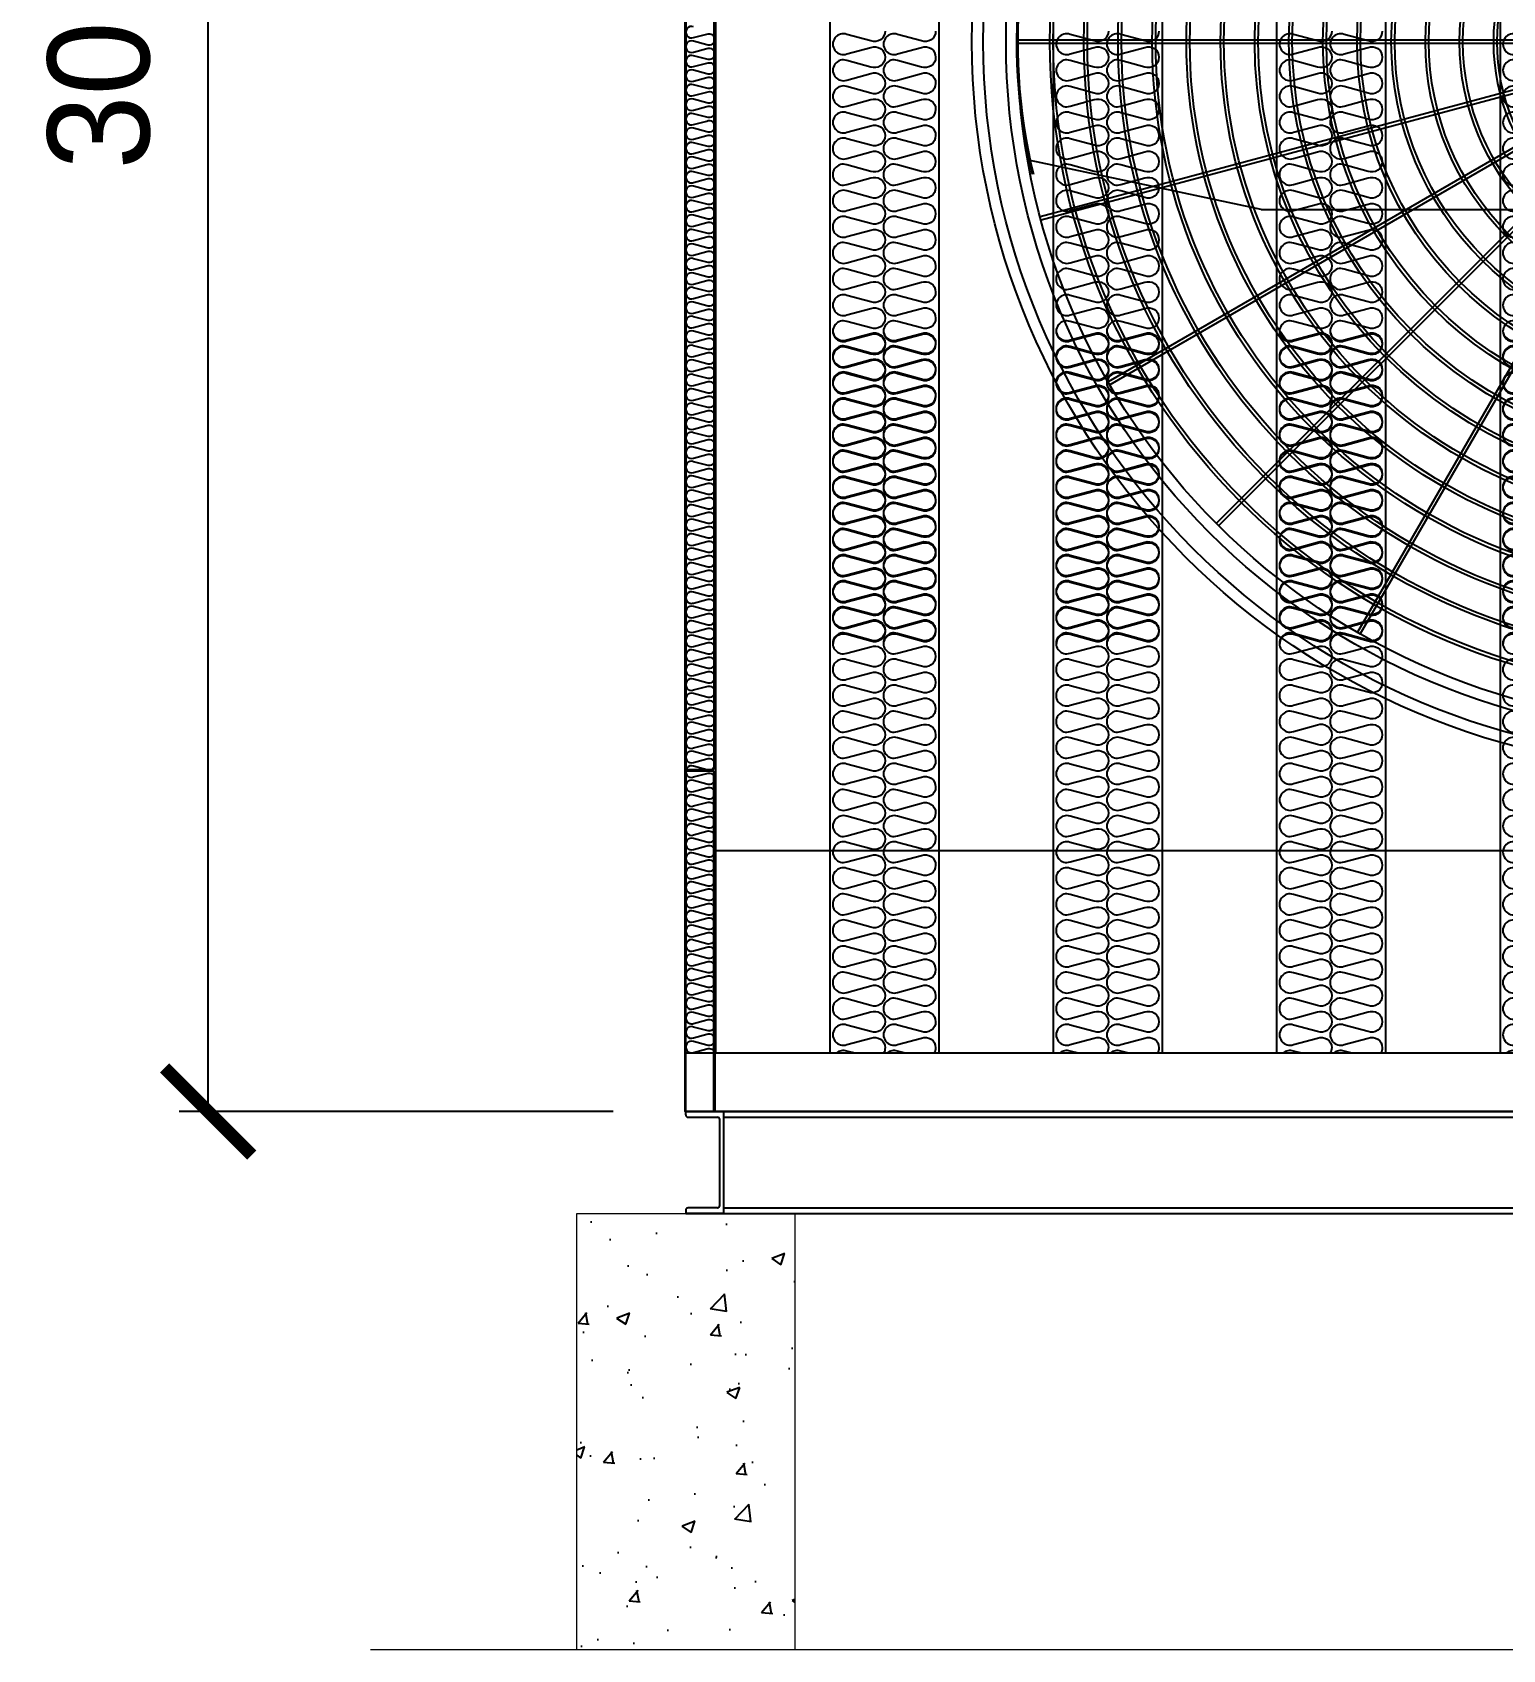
# Model space of a CAD drawing. Header units: millimetres. Extents: x 2193 to 31600, y 1908 to 22703.
# Drawn here: x 5239 to 7262, y 7361 to 9586 of the extents above; entities that cross this region are included whole.
import ezdxf

# ---------------------------------------------------------------- set-up
doc = ezdxf.new("R2010")
doc.units = ezdxf.units.MM
doc.linetypes.add('HIDDEN', pattern=[0.375, 0.25, -0.125])
for name, color, linetype in [('LINE', 7, 'Continuous'), ('SMS', 220, 'Continuous'), ('냉각탑', 4, 'Continuous'), ('냉각탑_dim', 1, 'Continuous'), ('냉각탑_찬넬방진', 1, 'Continuous')]:
    doc.layers.add(name, color=color, linetype=linetype)
doc.styles.add('HY울릉도L', font='')
doc.styles.get('HY울릉도L').set_extended_font_data('HY울릉도L')
doc.dimstyles.new('성지DIM', dxfattribs={"dimtxt": 3.5, "dimasz": 3, "dimexe": 1, "dimexo": 2.5, "dimgap": 2, "dimtad": 1, "dimdec": 0, "dimzin": 3, "dimdsep": 46, "dimtxsty": 'HY울릉도L', "dimblk": 'ARCHTICK', "dimcen": -2, "dimclrd": 256, "dimclre": 256, "dimclrt": 7, "dimadec": 0, "dimazin": 0, "dimtfac": 1, "dimtdec": 0, "dimtofl": 0, "dimtmove": 0, "dimatfit": 3, "dimfxl": 1, "dimtolj": 1, "dimtzin": 0, "dimlwe": -1, "dimarcsym": 0})

# ---------------------------------------------------------------- blocks, each defined once
blk = doc.blocks.new('_ArchTick')
at = {"color": 0, "linetype": 'ByBlock', "const_width": 0.15}
blk.add_lwpolyline([(-0.5, -0.5), (0.5, 0.5)], dxfattribs=at)
blk = doc.blocks.new('*D610')
at = {"layer": 'Defpoints', "color": 0, "transparency": 16777216}
for p in [(5481, 11101.3), (6138.1, 11101.3), (6138.1, 8101.3)]:
    blk.add_point(p, dxfattribs=at)
at = {"layer": '냉각탑_dim', "transparency": 16777216}
for p, q in [((6038.1, 11101.3), (5441, 11101.3)), ((6038.1, 8101.3), (5441, 8101.3))]:
    blk.add_line(p, q, dxfattribs=at)
at = {"layer": '냉각탑_dim', "lineweight": -2, "transparency": 16777216}
blk.add_line((5481, 8101.3), (5481, 11101.3), dxfattribs=at)
at = {"layer": '냉각탑_dim', "lineweight": -2, "transparency": 16777216, "xscale": 120, "yscale": 120, "zscale": 120}
for p, rotation in [((5481, 11101.3), 90), ((5481, 8101.3), 270)]:
    blk.add_blockref('_ArchTick', p, dxfattribs=dict(at, rotation=rotation))
at = {"layer": '냉각탑_dim', "color": 7, "transparency": 16777216, "insert": (5331, 9601.3), "char_height": 140, "attachment_point": 5, "rotation": 90, "style": 'HY울릉도L'}
blk.add_mtext('\\A1;3000', dxfattribs=at)
blk = doc.blocks.new('A$C1FB73ED1')
for p, q in [((1277, 1342.9), (1277, 2480)), ((1283, 1342.9), (1283, 2480)), ((1260.8, 1340), (966.5, 2438.3)), ((1266.6, 1341.6), (972.3, 2439.9)), ((1293.4, 1341.6), (1587.7, 2439.9)), ((1299.2, 1340), (1593.5, 2438.3)), ((1245.9, 1333), (677.4, 2317.7)), ((1251.1, 1336), (682.6, 2320.7)), ((1308.9, 1336), (1877.4, 2320.7)), ((1314.1, 1333), (1882.6, 2317.7)), ((1233.4, 1322.4), (429.4, 2126.4)), ((1237.6, 1326.6), (433.6, 2130.6)), ((1322.4, 1326.6), (2126.4, 2130.6)), ((1326.6, 1322.4), (2130.6, 2126.4)), ((1224, 1308.9), (239.3, 1877.4)), ((1227, 1314.1), (242.3, 1882.6)), ((1333, 1314.1), (2317.7, 1882.6)), ((1336, 1308.9), (2320.7, 1877.4)), ((1220, 1299.2), (121.7, 1593.5)), ((1340, 1299.2), (2438.3, 1593.5)), ((1218.4, 1293.4), (120.1, 1587.7)), ((1341.6, 1293.4), (2439.9, 1587.7)), ((1217.1, 1283), (80, 1283)), ((1342.9, 1283), (2480, 1283)), ((1217.1, 1277), (80, 1277)), ((1218.4, 1266.6), (120.1, 972.3)), ((1220, 1260.8), (121.7, 966.5)), ((1224, 1251.1), (239.3, 682.6)), ((1336, 1251.1), (2320.7, 682.6)), ((1340, 1260.8), (2438.3, 966.5)), ((1341.6, 1266.6), (2439.9, 972.3)), ((1342.9, 1277), (2480, 1277)), ((1227, 1245.9), (242.3, 677.4)), ((1233.4, 1237.6), (429.4, 433.6)), ((1237.6, 1233.4), (433.6, 429.4)), ((1245.9, 1227), (677.4, 242.3)), ((1251.1, 1224), (682.6, 239.3)), ((1308.9, 1224), (1877.4, 239.3)), ((1314.1, 1227), (1882.6, 242.3)), ((1322.4, 1233.4), (2126.4, 429.4)), ((1326.6, 1237.6), (2130.6, 433.6)), ((1333, 1245.9), (2317.7, 677.4)), ((1260.8, 1220), (966.5, 121.7)), ((1266.6, 1218.4), (972.3, 120.1)), ((1277, 1217.1), (1277, 80)), ((1283, 1217.1), (1283, 80)), ((1293.4, 1218.4), (1587.7, 120.1)), ((1299.2, 1220), (1593.5, 121.7))]:
    blk.add_line(p, q)
for radius in [1280, 1260, 1220, 1200]:
    blk.add_circle((1280, 1280), radius)
at = {"ltscale": 5}
for radius in [1143, 1137, 1083, 1077, 1023, 1017, 963, 957, 903, 897, 843, 837, 783, 777, 723, 717, 663, 657, 603, 597, 543, 537, 483, 477, 423, 417, 363, 357, 303, 297, 243, 237, 183, 177, 123, 117, 63, 57, 40, 21]:
    blk.add_circle((1280, 1280), radius, dxfattribs=at)
at = {"color": 7}
blk.add_circle((1280, 1280), 273.5, dxfattribs=at)
at = {"layer": 'LINE', "color": 7}
for p, q in [((1368.2, 2477.5), (1368.2, 1567)), ((985.2, 2053.4), (1071.5, 2459.4)), ((985.2, 2053.4), (985.2, 1550)), ((1130.8, 1567), (1369.4, 1567)), ((1130.8, 1567), (1369.4, 1567)), ((1130.8, 1567), (1130.8, 1549)), ((1130.8, 1567), (1130.8, 1549)), ((1369.4, 1567), (1369.4, 1549)), ((1369.4, 1567), (1369.4, 1549)), ((2111.5, 1574.8), (1550, 1574.8)), ((1550, 1429.2), (1550, 1574.8)), ((1550, 1429.2), (1550, 1574.8)), ((2111.5, 1574.8), (2457.5, 1488.5)), ((1130.8, 1550), (985.2, 1550)), ((1130.8, 1550), (985.2, 1550)), ((1130.8, 1549), (1230.5, 1549)), ((1130.8, 1549), (1230.5, 1549)), ((1329.5, 1549), (1369.4, 1549)), ((1329.5, 1549), (1369.4, 1549)), ((1549, 1429.2), (1549, 1329.5)), ((1549, 1429.2), (1549, 1329.5)), ((1567, 1429.2), (1549, 1429.2)), ((1567, 1429.2), (1549, 1429.2)), ((1567, 1429.2), (1567, 1190.6)), ((1567, 1429.2), (1567, 1190.6)), ((84.4, 1368.2), (993, 1368.2)), ((84.4, 1368.2), (993, 1368.2)), ((993, 1130.8), (993, 1369.4)), ((993, 1130.8), (993, 1369.4)), ((993, 1369.4), (1011, 1369.4)), ((993, 1369.4), (1011, 1369.4)), ((993, 1130.8), (993, 1369.4)), ((993, 1130.8), (993, 1369.4)), ((993, 1369.4), (1011, 1369.4)), ((993, 1369.4), (1011, 1369.4)), ((1011, 1329.5), (1011, 1369.4)), ((1011, 1329.5), (1011, 1369.4)), ((1011, 1329.5), (1011, 1369.4)), ((1011, 1329.5), (1011, 1369.4)), ((1011, 1130.8), (1011, 1230.5)), ((1011, 1130.8), (1011, 1230.5)), ((1011, 1130.8), (1011, 1230.5)), ((1011, 1130.8), (1011, 1230.5)), ((1549, 1230.5), (1549, 1190.6)), ((1549, 1230.5), (1549, 1190.6)), ((1567, 1190.6), (1549, 1190.6)), ((1567, 1190.6), (1549, 1190.6)), ((2475.6, 1191.8), (1567, 1191.8)), ((993, 1130.8), (1011, 1130.8)), ((993, 1130.8), (1011, 1130.8)), ((993, 1130.8), (1011, 1130.8)), ((993, 1130.8), (1011, 1130.8)), ((1010, 1130.8), (1010, 985.2)), ((1010, 1130.8), (1010, 985.2)), ((1010, 1130.8), (1010, 985.2)), ((1010, 1130.8), (1010, 985.2)), ((508.5, 985.2), (102.5, 1071.5)), ((1230.5, 1011), (1190.6, 1011)), ((1190.6, 993), (1190.6, 1011)), ((1230.5, 1011), (1190.6, 1011)), ((1190.6, 993), (1190.6, 1011)), ((1429.2, 1011), (1329.5, 1011)), ((1429.2, 1011), (1329.5, 1011)), ((1429.2, 993), (1429.2, 1011)), ((1429.2, 993), (1429.2, 1011)), ((1429.2, 1010), (1574.8, 1010)), ((1429.2, 1010), (1574.8, 1010)), ((1574.8, 506.6), (1574.8, 1010)), ((508.5, 985.2), (1010, 985.2)), ((508.5, 985.2), (1010, 985.2)), ((1429.2, 993), (1190.6, 993)), ((1429.2, 993), (1190.6, 993)), ((1191.8, 82.5), (1191.8, 993)), ((1574.8, 506.6), (1488.5, 100.6)), ((1512.8, 104.1), (1512.8, 106.1)), ((1166.8, 83), (1166.8, 85)), ((1393.2, 83), (1393.2, 85))]:
    blk.add_line(p, q, dxfattribs=at)
for points in [[(1272.3, 1594.4), (1268.5, 1587.9), (1272.3, 1581.4), (1279.8, 1581.4), (1283.5, 1587.9), (1279.8, 1594.4)], [(1272.3, 1594.4), (1268.5, 1587.9), (1272.3, 1581.4), (1279.8, 1581.4), (1283.5, 1587.9), (1279.8, 1594.4)], [(965.6, 1272.3), (972.1, 1268.5), (978.6, 1272.3), (978.6, 1279.8), (972.1, 1283.5), (965.6, 1279.8)], [(965.6, 1272.3), (972.1, 1268.5), (978.6, 1272.3), (978.6, 1279.8), (972.1, 1283.5), (965.6, 1279.8)], [(965.6, 1272.3), (972.1, 1268.5), (978.6, 1272.3), (978.6, 1279.8), (972.1, 1283.5), (965.6, 1279.8)], [(965.6, 1272.3), (972.1, 1268.5), (978.6, 1272.3), (978.6, 1279.8), (972.1, 1283.5), (965.6, 1279.8)], [(1594.4, 1287.7), (1587.9, 1291.5), (1581.4, 1287.7), (1581.4, 1280.2), (1587.9, 1276.5), (1594.4, 1280.2)], [(1594.4, 1287.7), (1587.9, 1291.5), (1581.4, 1287.7), (1581.4, 1280.2), (1587.9, 1276.5), (1594.4, 1280.2)], [(1287.7, 965.6), (1291.5, 972.1), (1287.7, 978.6), (1280.2, 978.6), (1276.5, 972.1), (1280.2, 965.6)], [(1287.7, 965.6), (1291.5, 972.1), (1287.7, 978.6), (1280.2, 978.6), (1276.5, 972.1), (1280.2, 965.6)]]:
    blk.add_lwpolyline(points, close=True, dxfattribs=at)
for centre, radius in [((1276, 1587.9), 8.5), ((1276, 1587.9), 8.5), ((1190.6, 1559), 2), ((1190.6, 1559), 2), ((1230.6, 1559), 2), ((1230.6, 1559), 2), ((1349.6, 1559), 2), ((1349.6, 1559), 2), ((1559, 1369.4), 2), ((1559, 1369.4), 2), ((1001, 1349.6), 2), ((1001, 1349.6), 2), ((1001, 1349.6), 2), ((1001, 1349.6), 2), ((1559, 1329.4), 2), ((1559, 1329.4), 2), ((972.1, 1276), 8.5), ((972.1, 1276), 8.5), ((972.1, 1276), 8.5), ((972.1, 1276), 8.5), ((1587.9, 1284), 8.5), ((1587.9, 1284), 8.5), ((1001, 1230.6), 2), ((1001, 1230.6), 2), ((1001, 1230.6), 2), ((1001, 1230.6), 2), ((1559, 1210.4), 2), ((1559, 1210.4), 2), ((1001, 1190.6), 2), ((1001, 1190.6), 2), ((1001, 1190.6), 2), ((1001, 1190.6), 2), ((1210.4, 1001), 2), ((1210.4, 1001), 2), ((1329.4, 1001), 2), ((1329.4, 1001), 2), ((1369.4, 1001), 2), ((1369.4, 1001), 2), ((1284, 972.1), 8.5), ((1284, 972.1), 8.5)]:
    blk.add_circle(centre, radius, dxfattribs=at)
for centre, radius, start, end in [((1280, 1483.4), 1000, 83.5007, 103.4595), ((1280, 1483.4), 998, 83.4876, 103.487), ((1481.5, 1280), 998, 353.4876, 13.487), ((1481.5, 1280), 1000, 353.5007, 13.4595), ((1078.5, 1280), 1000, 173.5007, 193.4595), ((1078.5, 1280), 998, 173.4876, 193.487), ((1280, 1076.6), 998, 263.4876, 283.487), ((1280, 1076.6), 1000, 263.5007, 283.4595)]:
    blk.add_arc(centre, radius, start, end, dxfattribs=at)
blk = doc.blocks.new('SP 200RT')
at = {"color": 7}
for p, q in [((-109298.6, -79919.9), (-109298.6, -82797.9)), ((-109148.6, -79919.9), (-109148.6, -82797.9))]:
    blk.add_line(p, q, dxfattribs=at)
blk.add_line((-109148.6, -82797.9), (-109298.6, -82797.9))
at = {"layer": 'SMS', "color": 5}
for points in [[(-109222.8, -81391.2, -0.524856), (-109242.3, -81404.7), (-109275.2, -81395.8, 1.449198), (-109275.2, -81422.6), (-109242.3, -81413.7, -0.524856), (-109222.8, -81427.1, -0.524856), (-109242.3, -81440.6), (-109275.2, -81431.7, 1.449198), (-109275.2, -81458.5), (-109242.3, -81449.6, -0.524856), (-109222.8, -81463.1, -0.524856), (-109242.3, -81476.5), (-109275.2, -81467.6, 1.449198), (-109275.2, -81494.4), (-109242.3, -81485.5, -0.524856), (-109222.8, -81499, -0.524856), (-109242.3, -81512.4), (-109275.2, -81503.5, 1.449198), (-109275.2, -81530.3), (-109242.3, -81521.4, -0.524856), (-109222.8, -81534.9, -0.524856), (-109242.3, -81548.3), (-109275.2, -81539.4, 1.449198), (-109275.2, -81566.3), (-109242.3, -81557.4, -0.524856), (-109222.8, -81570.8, -0.524856), (-109242.3, -81584.2), (-109275.2, -81575.3, 1.449198), (-109275.2, -81602.2), (-109242.3, -81593.3, -0.524856), (-109222.8, -81606.7, -0.524856), (-109242.3, -81620.1), (-109275.2, -81611.2, 1.449198), (-109275.2, -81638.1), (-109242.3, -81629.2, -0.524856), (-109222.8, -81642.6, -0.524856), (-109242.3, -81656), (-109275.2, -81647.1, 1.449198), (-109275.2, -81674), (-109242.3, -81665.1, -0.524856), (-109222.8, -81678.5, -0.524856), (-109242.3, -81691.9), (-109275.2, -81683, 1.449198), (-109275.2, -81709.9), (-109242.3, -81701, -0.524856), (-109222.8, -81714.4, -0.524856), (-109242.3, -81727.9), (-109275.2, -81718.9, 1.449198), (-109275.2, -81745.8), (-109242.3, -81736.9, -0.524856), (-109222.8, -81750.3, -0.524856), (-109242.3, -81763.8), (-109275.2, -81754.9, 1.449198), (-109275.2, -81781.7), (-109242.3, -81772.8, -0.524856), (-109222.8, -81786.2, -0.524856), (-109242.3, -81799.7), (-109275.2, -81790.8, 1.449198), (-109275.2, -81817.6), (-109242.3, -81808.7, -0.524856), (-109222.8, -81822.2, -0.524856), (-109242.3, -81835.6), (-109275.2, -81826.7, 1.449198), (-109275.2, -81853.5), (-109242.3, -81844.6, -0.524856), (-109222.8, -81858.1, -0.524856), (-109242.3, -81871.5), (-109275.2, -81862.6, 1.449198), (-109275.2, -81889.4), (-109242.3, -81880.5, -0.524856), (-109222.8, -81894, -0.524856), (-109242.3, -81907.4), (-109275.2, -81898.5, 1.449198), (-109275.2, -81925.4), (-109242.3, -81916.5, -0.524856), (-109222.8, -81929.9, -0.524856), (-109242.3, -81943.3), (-109275.2, -81934.4, 1.449198), (-109275.2, -81961.3), (-109242.3, -81952.4, -0.524856), (-109222.8, -81965.8, -0.524856), (-109242.3, -81979.2), (-109275.2, -81970.3, 1.449198), (-109275.2, -81997.2), (-109242.3, -81988.3, -0.524856), (-109222.8, -82001.7, -0.524856), (-109242.3, -82015.1), (-109275.2, -82006.2, 1.449198), (-109275.2, -82033.1), (-109242.3, -82024.2, -0.524856), (-109222.8, -82037.6, -0.524856), (-109242.3, -82051), (-109275.2, -82042.1, 1.449198), (-109275.2, -82069), (-109242.3, -82060.1, -0.524856), (-109222.8, -82073.5, -0.524856), (-109242.3, -82087), (-109275.2, -82078, 1.449198), (-109275.2, -82104.9), (-109242.3, -82096, -0.524856), (-109222.8, -82109.4, -0.524856), (-109242.3, -82122.9), (-109275.2, -82114, 1.449198), (-109275.2, -82140.8), (-109242.3, -82131.9, -0.524856), (-109222.8, -82145.3, -0.524856), (-109242.3, -82158.8), (-109275.2, -82149.9, 1.449198), (-109275.2, -82176.7), (-109242.3, -82167.8, -0.524856), (-109222.8, -82181.3, -0.524856), (-109242.3, -82194.7), (-109275.2, -82185.8, 0.440524), (-109294.1, -82195.3, 0.440524)], [(-109153.2, -81391.2, -0.524856), (-109172.6, -81404.7), (-109205.5, -81395.8, 1.449198), (-109205.5, -81422.6), (-109172.6, -81413.7, -0.524856), (-109153.2, -81427.1, -0.524856), (-109172.6, -81440.6), (-109205.5, -81431.7, 1.449198), (-109205.5, -81458.5), (-109172.6, -81449.6, -0.524856), (-109153.2, -81463.1, -0.524856), (-109172.6, -81476.5), (-109205.5, -81467.6, 1.449198), (-109205.5, -81494.4), (-109172.6, -81485.5, -0.524856), (-109153.2, -81499, -0.524856), (-109172.6, -81512.4), (-109205.5, -81503.5, 1.449198), (-109205.5, -81530.3), (-109172.6, -81521.4, -0.524856), (-109153.2, -81534.9, -0.524856), (-109172.6, -81548.3), (-109205.5, -81539.4, 1.449198), (-109205.5, -81566.3), (-109172.6, -81557.4, -0.524856), (-109153.2, -81570.8, -0.524856), (-109172.6, -81584.2), (-109205.5, -81575.3, 1.449198), (-109205.5, -81602.2), (-109172.6, -81593.3, -0.524856), (-109153.2, -81606.7, -0.524856), (-109172.6, -81620.1), (-109205.5, -81611.2, 1.449198), (-109205.5, -81638.1), (-109172.6, -81629.2, -0.524856), (-109153.2, -81642.6, -0.524856), (-109172.6, -81656), (-109205.5, -81647.1, 1.449198), (-109205.5, -81674), (-109172.6, -81665.1, -0.524856), (-109153.2, -81678.5, -0.524856), (-109172.6, -81691.9), (-109205.5, -81683, 1.449198), (-109205.5, -81709.9), (-109172.6, -81701, -0.524856), (-109153.2, -81714.4, -0.524856), (-109172.6, -81727.9), (-109205.5, -81718.9, 1.449198), (-109205.5, -81745.8), (-109172.6, -81736.9, -0.524856), (-109153.2, -81750.3, -0.524856), (-109172.6, -81763.8), (-109205.5, -81754.9, 1.449198), (-109205.5, -81781.7), (-109172.6, -81772.8, -0.524856), (-109153.2, -81786.2, -0.524856), (-109172.6, -81799.7), (-109205.5, -81790.8, 1.449198), (-109205.5, -81817.6), (-109172.6, -81808.7, -0.524856), (-109153.2, -81822.2, -0.524856), (-109172.6, -81835.6), (-109205.5, -81826.7, 1.449198), (-109205.5, -81853.5), (-109172.6, -81844.6, -0.524856), (-109153.2, -81858.1, -0.524856), (-109172.6, -81871.5), (-109205.5, -81862.6, 1.449198), (-109205.5, -81889.4), (-109172.6, -81880.5, -0.524856), (-109153.2, -81894, -0.524856), (-109172.6, -81907.4), (-109205.5, -81898.5, 1.449198), (-109205.5, -81925.4), (-109172.6, -81916.5, -0.524856), (-109153.2, -81929.9, -0.524856), (-109172.6, -81943.3), (-109205.5, -81934.4, 1.449198), (-109205.5, -81961.3), (-109172.6, -81952.4, -0.524856), (-109153.2, -81965.8, -0.524856), (-109172.6, -81979.2), (-109205.5, -81970.3, 1.449198), (-109205.5, -81997.2), (-109172.6, -81988.3, -0.524856), (-109153.2, -82001.7, -0.524856), (-109172.6, -82015.1), (-109205.5, -82006.2, 1.449198), (-109205.5, -82033.1), (-109172.6, -82024.2, -0.524856), (-109153.2, -82037.6, -0.524856), (-109172.6, -82051), (-109205.5, -82042.1, 1.449198), (-109205.5, -82069), (-109172.6, -82060.1, -0.524856), (-109153.2, -82073.5, -0.524856), (-109172.6, -82087), (-109205.5, -82078, 1.449198), (-109205.5, -82104.9), (-109172.6, -82096, -0.524856), (-109153.2, -82109.4, -0.524856), (-109172.6, -82122.9), (-109205.5, -82114, 1.449198), (-109205.5, -82140.8), (-109172.6, -82131.9, -0.524856), (-109153.2, -82145.3, -0.524856), (-109172.6, -82158.8), (-109205.5, -82149.9, 1.449198), (-109205.5, -82176.7), (-109172.6, -82167.8, -0.524856), (-109153.2, -82181.3, -0.524856), (-109172.6, -82194.7), (-109205.5, -82185.8, 0.440524), (-109224.5, -82195.3, 0.440524)], [(-109294.2, -81806.4, 0.446849), (-109275.2, -81816.2), (-109242.3, -81807.3, -0.524856), (-109222.8, -81820.8, -0.524856), (-109242.3, -81834.2), (-109275.2, -81825.3, 1.449198), (-109275.2, -81852.2), (-109242.3, -81843.3, -0.524856), (-109222.8, -81856.7, -0.524856), (-109242.3, -81870.1), (-109275.2, -81861.2, 1.449198), (-109275.2, -81888.1), (-109242.3, -81879.2, -0.524856), (-109222.8, -81892.6, -0.524856), (-109242.3, -81906), (-109275.2, -81897.1, 1.449198), (-109275.2, -81924), (-109242.3, -81915.1, -0.524856), (-109222.8, -81928.5, -0.524856), (-109242.3, -81941.9), (-109275.2, -81933, 1.449198), (-109275.2, -81959.9), (-109242.3, -81951, -0.524856), (-109222.8, -81964.4, -0.524856), (-109242.3, -81977.8), (-109275.2, -81968.9, 1.449198), (-109275.2, -81995.8), (-109242.3, -81986.9, -0.524856), (-109222.8, -82000.3, -0.524856), (-109242.3, -82013.8), (-109275.2, -82004.8, 1.449198), (-109275.2, -82031.7), (-109242.3, -82022.8, -0.524856), (-109222.8, -82036.2, -0.524856), (-109242.3, -82049.7), (-109275.2, -82040.8, 1.449198), (-109275.2, -82067.6), (-109242.3, -82058.7, -0.524856), (-109222.8, -82072.1, -0.524856), (-109242.3, -82085.6), (-109275.2, -82076.7, 1.449198), (-109275.2, -82103.5), (-109242.3, -82094.6, -0.524856), (-109222.8, -82108.1, -0.524856), (-109242.3, -82121.5), (-109275.2, -82112.6, 1.449198), (-109275.2, -82139.4), (-109242.3, -82130.5, -0.524856), (-109222.8, -82144, -0.524856), (-109242.3, -82157.4), (-109275.2, -82148.5, 1.449198), (-109275.2, -82175.3), (-109242.3, -82166.4, -0.524856), (-109222.8, -82179.9, -0.524856), (-109242.3, -82193.3), (-109275.2, -82184.4, 1.449198), (-109275.2, -82211.3), (-109242.3, -82202.4, -0.524856), (-109222.8, -82215.8, -0.524856), (-109242.3, -82229.2), (-109275.2, -82220.3, 1.449198), (-109275.2, -82247.2), (-109242.3, -82238.3, -0.524856), (-109222.8, -82251.7, -0.524856), (-109242.3, -82265.1), (-109275.2, -82256.2, 1.449198), (-109275.2, -82283.1), (-109242.3, -82274.2, -0.524856), (-109222.8, -82287.6, -0.524856), (-109242.3, -82301), (-109275.2, -82292.1, 1.449198), (-109275.2, -82319), (-109242.3, -82310.1, -0.524856), (-109222.8, -82323.5, -0.524856), (-109242.3, -82336.9), (-109275.2, -82328, 1.449198), (-109275.2, -82354.9), (-109242.3, -82346, -0.524856), (-109222.8, -82359.4, -0.524856), (-109242.3, -82372.9), (-109275.2, -82363.9, 1.449198), (-109275.2, -82390.8), (-109242.3, -82381.9, -0.524856), (-109222.8, -82395.3, -0.524856), (-109242.3, -82408.8), (-109275.2, -82399.9, 1.449198), (-109275.2, -82426.7), (-109242.3, -82417.8, -0.524856), (-109222.8, -82431.2, -0.524856), (-109242.3, -82444.7), (-109275.2, -82435.8, 1.449198), (-109275.2, -82462.6), (-109242.3, -82453.7, -0.524856), (-109222.8, -82467.2, -0.524856), (-109242.3, -82480.6), (-109275.2, -82471.7, 1.449198), (-109275.2, -82498.5), (-109242.3, -82489.6, -0.524856), (-109222.8, -82503.1, -0.524856), (-109242.3, -82516.5), (-109275.2, -82507.6, 1.449198), (-109275.2, -82534.4), (-109242.3, -82525.5, -0.524856), (-109222.8, -82539, -0.524856), (-109242.3, -82552.4), (-109275.2, -82543.5, 1.449198), (-109275.2, -82570.4), (-109242.3, -82561.5, -0.524856), (-109222.8, -82574.9, -0.524856), (-109242.3, -82588.3), (-109275.2, -82579.4, 1.449198), (-109275.2, -82606.3), (-109242.3, -82597.4, -0.524856), (-109222.8, -82610.8, -0.524856), (-109242.3, -82624.2), (-109275.2, -82615.3, 1.449198), (-109275.2, -82642.2), (-109242.3, -82633.3, -0.524856), (-109222.8, -82646.7, -0.524856), (-109242.3, -82660.1), (-109275.2, -82651.2, 1.449198), (-109275.2, -82678.1), (-109242.3, -82669.2, -0.524856), (-109222.8, -82682.6, -0.524856), (-109242.3, -82696), (-109275.2, -82687.1, 1.449198), (-109275.2, -82714), (-109242.3, -82705.1, -0.524856), (-109222.8, -82718.5, -0.524856), (-109242.3, -82732), (-109275.2, -82723, 1.449198), (-109275.2, -82749.9), (-109242.3, -82741, -0.524856), (-109222.8, -82754.4, -0.524856), (-109242.3, -82767.9), (-109275.2, -82759, 1.449198), (-109275.2, -82785.8), (-109242.3, -82776.9, -0.524856), (-109222.8, -82790.3, -0.1385), (-109224.9, -82797.9, -0.1385)], [(-109224.5, -81806.4, 0.446849), (-109205.5, -81816.2), (-109172.6, -81807.3, -0.524856), (-109153.2, -81820.8, -0.524856), (-109172.6, -81834.2), (-109205.5, -81825.3, 1.449198), (-109205.5, -81852.2), (-109172.6, -81843.3, -0.524856), (-109153.2, -81856.7, -0.524856), (-109172.6, -81870.1), (-109205.5, -81861.2, 1.449198), (-109205.5, -81888.1), (-109172.6, -81879.2, -0.524856), (-109153.2, -81892.6, -0.524856), (-109172.6, -81906), (-109205.5, -81897.1, 1.449198), (-109205.5, -81924), (-109172.6, -81915.1, -0.524856), (-109153.2, -81928.5, -0.524856), (-109172.6, -81941.9), (-109205.5, -81933, 1.449198), (-109205.5, -81959.9), (-109172.6, -81951, -0.524856), (-109153.2, -81964.4, -0.524856), (-109172.6, -81977.8), (-109205.5, -81968.9, 1.449198), (-109205.5, -81995.8), (-109172.6, -81986.9, -0.524856), (-109153.2, -82000.3, -0.524856), (-109172.6, -82013.8), (-109205.5, -82004.8, 1.449198), (-109205.5, -82031.7), (-109172.6, -82022.8, -0.524856), (-109153.2, -82036.2, -0.524856), (-109172.6, -82049.7), (-109205.5, -82040.8, 1.449198), (-109205.5, -82067.6), (-109172.6, -82058.7, -0.524856), (-109153.2, -82072.1, -0.524856), (-109172.6, -82085.6), (-109205.5, -82076.7, 1.449198), (-109205.5, -82103.5), (-109172.6, -82094.6, -0.524856), (-109153.2, -82108.1, -0.524856), (-109172.6, -82121.5), (-109205.5, -82112.6, 1.449198), (-109205.5, -82139.4), (-109172.6, -82130.5, -0.524856), (-109153.2, -82144, -0.524856), (-109172.6, -82157.4), (-109205.5, -82148.5, 1.449198), (-109205.5, -82175.3), (-109172.6, -82166.4, -0.524856), (-109153.2, -82179.9, -0.524856), (-109172.6, -82193.3), (-109205.5, -82184.4, 1.449198), (-109205.5, -82211.3), (-109172.6, -82202.4, -0.524856), (-109153.2, -82215.8, -0.524856), (-109172.6, -82229.2), (-109205.5, -82220.3, 1.449198), (-109205.5, -82247.2), (-109172.6, -82238.3, -0.524856), (-109153.2, -82251.7, -0.524856), (-109172.6, -82265.1), (-109205.5, -82256.2, 1.449198), (-109205.5, -82283.1), (-109172.6, -82274.2, -0.524856), (-109153.2, -82287.6, -0.524856), (-109172.6, -82301), (-109205.5, -82292.1, 1.449198), (-109205.5, -82319), (-109172.6, -82310.1, -0.524856), (-109153.2, -82323.5, -0.524856), (-109172.6, -82336.9), (-109205.5, -82328, 1.449198), (-109205.5, -82354.9), (-109172.6, -82346, -0.524856), (-109153.2, -82359.4, -0.524856), (-109172.6, -82372.9), (-109205.5, -82363.9, 1.449198), (-109205.5, -82390.8), (-109172.6, -82381.9, -0.524856), (-109153.2, -82395.3, -0.524856), (-109172.6, -82408.8), (-109205.5, -82399.9, 1.449198), (-109205.5, -82426.7), (-109172.6, -82417.8, -0.524856), (-109153.2, -82431.2, -0.524856), (-109172.6, -82444.7), (-109205.5, -82435.8, 1.449198), (-109205.5, -82462.6), (-109172.6, -82453.7, -0.524856), (-109153.2, -82467.2, -0.524856), (-109172.6, -82480.6), (-109205.5, -82471.7, 1.449198), (-109205.5, -82498.5), (-109172.6, -82489.6, -0.524856), (-109153.2, -82503.1, -0.524856), (-109172.6, -82516.5), (-109205.5, -82507.6, 1.449198), (-109205.5, -82534.4), (-109172.6, -82525.5, -0.524856), (-109153.2, -82539, -0.524856), (-109172.6, -82552.4), (-109205.5, -82543.5, 1.449198), (-109205.5, -82570.4), (-109172.6, -82561.5, -0.524856), (-109153.2, -82574.9, -0.524856), (-109172.6, -82588.3), (-109205.5, -82579.4, 1.449198), (-109205.5, -82606.3), (-109172.6, -82597.4, -0.524856), (-109153.2, -82610.8, -0.524856), (-109172.6, -82624.2), (-109205.5, -82615.3, 1.449198), (-109205.5, -82642.2), (-109172.6, -82633.3, -0.524856), (-109153.2, -82646.7, -0.524856), (-109172.6, -82660.1), (-109205.5, -82651.2, 1.449198), (-109205.5, -82678.1), (-109172.6, -82669.2, -0.524856), (-109153.2, -82682.6, -0.524856), (-109172.6, -82696), (-109205.5, -82687.1, 1.449198), (-109205.5, -82714), (-109172.6, -82705.1, -0.524856), (-109153.2, -82718.5, -0.524856), (-109172.6, -82732), (-109205.5, -82723, 1.449198), (-109205.5, -82749.9), (-109172.6, -82741, -0.524856), (-109153.2, -82754.4, -0.524856), (-109172.6, -82767.9), (-109205.5, -82759, 1.449198), (-109205.5, -82785.8), (-109172.6, -82776.9, -0.524856), (-109153.2, -82790.3, -0.1385), (-109155.3, -82797.9, -0.1385)], [(-109275.2, -82185.8, 1.449198), (-109275.2, -82212.6), (-109242.3, -82203.7, -0.524856), (-109222.8, -82217.2, -0.524856), (-109242.3, -82230.6), (-109275.2, -82221.7, 0.54148), (-109294.6, -82235.9, 0.54148)], [(-109205.5, -82185.8, 1.449198), (-109205.5, -82212.6), (-109172.6, -82203.7, -0.524856), (-109153.2, -82217.2, -0.524856), (-109172.6, -82230.6), (-109205.5, -82221.7, 0.54148), (-109225, -82235.9, 0.54148)], [(-109264.1, -82797.9), (-109275.2, -82794.9, 0.287554), (-109290.1, -82797.9)], [(-109194.5, -82797.9), (-109205.5, -82794.9, 0.287554), (-109220.5, -82797.9)]]:
    blk.add_lwpolyline(points, format="xyb", dxfattribs=at)
blk = doc.blocks.new('3')
for p, q in [((6137.2, 11101.3), (6137.2, 8101.3)), ((6138.1, 10733.8), (6138.1, 8571.9)), ((6176.6, 10733.8), (6176.6, 8571.9)), ((6178.5, 8600.1), (6178.5, 8571.9)), ((6138.1, 8571.9), (6176.6, 8571.9)), ((6138.1, 8101.3), (6138.1, 8570.1)), ((6138.1, 8570.1), (6176.6, 8570.1)), ((6138.1, 8570.1), (6138.1, 8290.7)), ((6176.6, 8101.3), (6176.6, 8570.1)), ((6178.5, 8196.9), (6178.5, 8460.4)), ((6178.5, 8460.4), (8837, 8460.4)), ((6178.5, 8101.3), (6178.5, 8195.1)), ((6137.2, 8101.3), (7992.2, 8101.3)), ((8837, 8101.3), (6138.1, 8101.3)), ((6176.6, 8101.3), (6138.1, 8101.3)), ((6176.6, 8101.3), (6138.1, 8101.3)), ((7261.3, 8101.3), (6178.5, 8101.3)), ((8837, 8101.3), (6178.5, 8101.3))]:
    blk.add_line(p, q)
at = {"color": 7}
for p, q in [((6137.2, 11101.3), (6137.2, 8101.3)), ((6179.2, 11101.3), (6179.2, 8181.3)), ((8837.2, 8181.3), (6137.2, 8181.3)), ((6137.2, 8101.3), (7992.2, 8101.3))]:
    blk.add_line(p, q, dxfattribs=at)
at = {"ltscale": 500}
blk.add_lwpolyline([(6137.2, 11101.3), (8837, 11101.3), (8837, 8101.3), (6137.2, 8101.3)], close=True, dxfattribs=at)
at = {"layer": 'SMS', "color": 5}
for points in [[(6149, 9594, 1.449198), (6149, 9579.1), (6167.3, 9584, -0.524856), (6178.1, 9576.6, -0.524856), (6167.3, 9569.1), (6149, 9574.1, 1.449198), (6149, 9559.1), (6167.3, 9564.1, -0.524856), (6178.1, 9556.6, -0.524856), (6167.3, 9549.2), (6149, 9554.1, 1.449198), (6149, 9539.2), (6167.3, 9544.1, -0.524856), (6178.1, 9536.7, -0.524856), (6167.3, 9529.2), (6149, 9534.2, 1.449198), (6149, 9519.2), (6167.3, 9524.2, -0.524856), (6178.1, 9516.7, -0.524856), (6167.3, 9509.3), (6149, 9514.2, 1.449198), (6149, 9499.3), (6167.3, 9504.2, -0.524856), (6178.1, 9496.8, -0.524856), (6167.3, 9489.3), (6149, 9494.3, 1.449198), (6149, 9479.3), (6167.3, 9484.3, -0.524856), (6178.1, 9476.8, -0.524856), (6167.3, 9469.4), (6149, 9474.3, 1.449198), (6149, 9459.4), (6167.3, 9464.3, -0.524856), (6178.1, 9456.9, -0.524856), (6167.3, 9449.4), (6149, 9454.4, 1.449198), (6149, 9439.4), (6167.3, 9444.4, -0.524856), (6178.1, 9436.9, -0.524856), (6167.3, 9429.5), (6149, 9434.4, 1.449198), (6149, 9419.5), (6167.3, 9424.4, -0.524856), (6178.1, 9417, -0.524856), (6167.3, 9409.5), (6149, 9414.5, 1.449198), (6149, 9399.5), (6167.3, 9404.5, -0.524856), (6178.1, 9397, -0.524856), (6167.3, 9389.6), (6149, 9394.5, 1.449198), (6149, 9379.6), (6167.3, 9384.5, -0.524856), (6178.1, 9377.1, -0.417249), (6170, 9369.1)], [(6138.4, 9385.1, 0.446849), (6149, 9379.6), (6167.3, 9384.5, -0.524856), (6178.1, 9377.1, -0.524856), (6167.3, 9369.6), (6149, 9374.6, 1.449198), (6149, 9359.6), (6167.3, 9364.6, -0.524856), (6178.1, 9357.1, -0.524856), (6167.3, 9349.7), (6149, 9354.6, 1.449198), (6149, 9339.7), (6167.3, 9344.6, -0.524856), (6178.1, 9337.2, -0.524856), (6167.3, 9329.7), (6149, 9334.7, 1.449198), (6149, 9319.7), (6167.3, 9324.7, -0.524856), (6178.1, 9317.2, -0.524856), (6167.3, 9309.8), (6149, 9314.7, 1.449198), (6149, 9299.8), (6167.3, 9304.7, -0.524856), (6178.1, 9297.3, -0.524856), (6167.3, 9289.8), (6149, 9294.8, 1.449198), (6149, 9279.8), (6167.3, 9284.8, -0.524856), (6178.1, 9277.3, -0.524856), (6167.3, 9269.9), (6149, 9274.8, 1.449198), (6149, 9259.9), (6167.3, 9264.8, -0.524856), (6178.1, 9257.4, -0.524856), (6167.3, 9249.9), (6149, 9254.9, 1.449198), (6149, 9239.9), (6167.3, 9244.9, -0.524856), (6178.1, 9237.4, -0.524856), (6167.3, 9230), (6149, 9234.9, 1.449198), (6149, 9220), (6167.3, 9224.9, -0.524856), (6178.1, 9217.5, -0.524856), (6167.3, 9210), (6149, 9215, 1.449198), (6149, 9200), (6167.3, 9205, -0.524856), (6178.1, 9197.5, -0.524856), (6167.3, 9190.1), (6149, 9195, 1.449198), (6149, 9180.1), (6167.3, 9185, -0.524856), (6178.1, 9177.6, -0.524856), (6167.3, 9170.1), (6149, 9175.1, 1.449198), (6149, 9160.1), (6167.3, 9165.1, -0.524856), (6178.1, 9157.6, -0.524856), (6167.3, 9150.2), (6149, 9155.1, 1.449198), (6149, 9140.2), (6167.3, 9145.1, -0.524856), (6178.1, 9137.7, -0.524856), (6167.3, 9130.2), (6149, 9135.2, 1.449198), (6149, 9120.2), (6167.3, 9125.2, -0.524856), (6178.1, 9117.7, -0.524856), (6167.3, 9110.3), (6149, 9115.2, 1.449198), (6149, 9100.3), (6167.3, 9105.2, -0.524856), (6178.1, 9097.8, -0.524856), (6167.3, 9090.3), (6149, 9095.3, 1.449198), (6149, 9080.3), (6167.3, 9085.3, -0.524856), (6178.1, 9077.8, -0.524856), (6167.3, 9070.4), (6149, 9075.3, 1.449198), (6149, 9060.4), (6167.3, 9065.3, -0.524856), (6178.1, 9057.9, -0.524856), (6167.3, 9050.4), (6149, 9055.4, 1.449198), (6149, 9040.4), (6167.3, 9045.4, -0.524856), (6178.1, 9037.9, -0.524856), (6167.3, 9030.5), (6149, 9035.4, 1.449198), (6149, 9020.5), (6167.3, 9025.4, -0.524856), (6178.1, 9018, -0.524856), (6167.3, 9010.5), (6149, 9015.5, 1.449198), (6149, 9000.5), (6167.3, 9005.5, -0.524856), (6178.1, 8998, -0.524856), (6167.3, 8990.6), (6149, 8995.5, 1.449198), (6149, 8980.6), (6167.3, 8985.5, -0.524856), (6178.1, 8978.1, -0.524856), (6167.3, 8970.6), (6149, 8975.6, 1.449198), (6149, 8960.6), (6167.3, 8965.6, -0.524856), (6178.1, 8958.1, -0.524856), (6167.3, 8950.7), (6149, 8955.6, 1.449198), (6149, 8940.7), (6167.3, 8945.6, -0.524856), (6178.1, 8938.2, -0.524856), (6167.3, 8930.7), (6149, 8935.7, 1.449198), (6149, 8920.7), (6167.3, 8925.7, -0.524856), (6178.1, 8918.2, -0.524856), (6167.3, 8910.8), (6149, 8915.7, 1.449198), (6149, 8900.8), (6167.3, 8905.7, -0.524856), (6178.1, 8898.3, -0.524856), (6167.3, 8890.8), (6149, 8895.8, 1.449198), (6149, 8880.8), (6167.3, 8885.8, -0.524856), (6178.1, 8878.3, -0.524856), (6167.3, 8870.9), (6149, 8875.8, 1.449198), (6149, 8860.9), (6167.3, 8865.8, -0.524856), (6178.1, 8858.4, -0.524856), (6167.3, 8850.9), (6149, 8855.9, 1.449198), (6149, 8840.9), (6167.3, 8845.9, -0.524856), (6178.1, 8838.4, -0.524856), (6167.3, 8831), (6149, 8835.9, 1.449198), (6149, 8821), (6167.3, 8825.9, -0.524856), (6178.1, 8818.5, -0.524856), (6167.3, 8811), (6149, 8816, 1.449198), (6149, 8801), (6167.3, 8806, -0.524856), (6178.1, 8798.5, -0.417249), (6170, 8790.5)], [(6138.4, 8806.5, 0.446849), (6149, 8801), (6167.3, 8806, -0.524856), (6178.1, 8798.5, -0.524856), (6167.3, 8791.1), (6149, 8796, 1.449198), (6149, 8781.1), (6167.3, 8786, -0.524856), (6178.1, 8778.6, -0.524856), (6167.3, 8771.1), (6149, 8776.1, 1.449198), (6149, 8761.1), (6167.3, 8766.1, -0.524856), (6178.1, 8758.6, -0.524856), (6167.3, 8751.2), (6149, 8756.1, 1.449198), (6149, 8741.2), (6167.3, 8746.1, -0.524856), (6178.1, 8738.7, -0.524856), (6167.3, 8731.2), (6149, 8736.2, 1.449198), (6149, 8721.2), (6167.3, 8726.2, -0.524856), (6178.1, 8718.7, -0.524856), (6167.3, 8711.3), (6149, 8716.2, 1.449198), (6149, 8701.3), (6167.3, 8706.2, -0.524856), (6178.1, 8698.8, -0.524856), (6167.3, 8691.3), (6149, 8696.3, 1.449198), (6149, 8681.3), (6167.3, 8686.3, -0.524856), (6178.1, 8678.8, -0.524856), (6167.3, 8671.4), (6149, 8676.3, 1.449198), (6149, 8661.4), (6167.3, 8666.3, -0.524856), (6178.1, 8658.9, -0.524856), (6167.3, 8651.4), (6149, 8656.4, 1.449198), (6149, 8641.4), (6167.3, 8646.4, -0.524856), (6178.1, 8638.9, -0.524856), (6167.3, 8631.5), (6149, 8636.4, 1.449198), (6149, 8621.5), (6167.3, 8626.4, -0.524856), (6178.1, 8619, -0.524856), (6167.3, 8611.5), (6149, 8616.5, 1.449198), (6149, 8601.5), (6167.3, 8606.5, -0.524856), (6178.1, 8599, -0.524856), (6167.3, 8591.6), (6149, 8596.5, 1.449198), (6149, 8581.6), (6167.3, 8586.5, -0.524856), (6178.1, 8579.1, -0.524856), (6167.3, 8571.6), (6149, 8576.6, 1.449198), (6149, 8561.6), (6167.3, 8566.6, -0.524856), (6178.1, 8559.1, -0.524856), (6167.3, 8551.7), (6149, 8556.6, 1.449198), (6149, 8541.7), (6167.3, 8546.6, -0.524856), (6178.1, 8539.2, -0.524856), (6167.3, 8531.7), (6149, 8536.7, 1.449198), (6149, 8521.7), (6167.3, 8526.7, -0.524856), (6178.1, 8519.2, -0.524856), (6167.3, 8511.8), (6149, 8516.7, 1.449198), (6149, 8501.8), (6167.3, 8506.7, -0.524856), (6178.1, 8499.3, -0.524856), (6167.3, 8491.8), (6149, 8496.8, 1.449198), (6149, 8481.8), (6167.3, 8486.8, -0.524856), (6178.1, 8479.3, -0.524856), (6167.3, 8471.9), (6149, 8476.8, 1.449198), (6149, 8461.9), (6167.3, 8466.8, -0.524856), (6178.1, 8459.4, -0.524856), (6167.3, 8451.9), (6149, 8456.9, 1.449198), (6149, 8441.9), (6167.3, 8446.9, -0.524856), (6178.1, 8439.4, -0.524856), (6167.3, 8432), (6149, 8436.9, 1.449198), (6149, 8422), (6167.3, 8426.9, -0.524856), (6178.1, 8419.5, -0.524856), (6167.3, 8412), (6149, 8417, 1.449198), (6149, 8402), (6167.3, 8407, -0.524856), (6178.1, 8399.5, -0.524856), (6167.3, 8392.1), (6149, 8397, 1.449198), (6149, 8382.1), (6167.3, 8387, -0.524856), (6178.1, 8379.6, -0.524856), (6167.3, 8372.1), (6149, 8377.1, 1.449198), (6149, 8362.1), (6167.3, 8367.1, -0.524856), (6178.1, 8359.6, -0.524856), (6167.3, 8352.2), (6149, 8357.1, 1.449198), (6149, 8342.2), (6167.3, 8347.1, -0.524856), (6178.1, 8339.7, -0.524856), (6167.3, 8332.2), (6149, 8337.2, 1.449198), (6149, 8322.2), (6167.3, 8327.2, -0.524856), (6178.1, 8319.7, -0.524856), (6167.3, 8312.3), (6149, 8317.2, 1.449198), (6149, 8302.3), (6167.3, 8307.2, -0.524856), (6178.1, 8299.8, -0.524856), (6167.3, 8292.3), (6149, 8297.3, 1.449198), (6149, 8282.3), (6167.3, 8287.3, -0.524856), (6178.1, 8279.8, -0.524856), (6167.3, 8272.4), (6149, 8277.3, 1.449198), (6149, 8262.4), (6167.3, 8267.3, -0.524856), (6178.1, 8259.9, -0.524856), (6167.3, 8252.4), (6149, 8257.4, 1.449198), (6149, 8242.4), (6167.3, 8247.4, -0.524856), (6178.1, 8239.9, -0.524856), (6167.3, 8232.5), (6149, 8237.4, 1.449198), (6149, 8222.5), (6167.3, 8227.4, -0.524856), (6178.1, 8220, -0.417249), (6170, 8212)], [(6138.4, 8228, 0.446849), (6149, 8222.5), (6167.3, 8227.4, -0.524856), (6178.1, 8220, -0.524856), (6167.3, 8212.5), (6149, 8217.5, 1.449198), (6149, 8202.5), (6167.3, 8207.5, -0.524856), (6178.1, 8200, -0.524856), (6167.3, 8192.6), (6149, 8197.5, 1.449198), (6149, 8182.6), (6167.3, 8187.5, -0.476486), (6178, 8181.3, -0.476486)]]:
    blk.add_lwpolyline(points, format="xyb", dxfattribs=at)
at = {"layer": '냉각탑', "color": 6, "linetype": 'HIDDEN'}
for p, q in [((6138.1, 8101.3), (6138.1, 11101.3)), ((6495.6, 8101.3), (6138.1, 8101.3))]:
    blk.add_line(p, q, dxfattribs=at)
at = {"layer": '냉각탑', "ltscale": 30}
for q in [(6138.1, 11101.3), (8837, 8101.3)]:
    blk.add_line((6138.1, 8101.3), q, dxfattribs=at)
at = {"layer": '냉각탑_찬넬방진', "ltscale": 30}
for p, q in [((6138.1, 8101.3), (8649.7, 8101.3)), ((6138.1, 8101.3), (8649.7, 8101.3)), ((6190.1, 8093.4), (8833.8, 8093.4)), ((6190.1, 7968.6), (8833.8, 7968.6)), ((6138.1, 7965.4), (6138.1, 7960.7)), ((6138.1, 7960.7), (8837, 7960.7)), ((6138.1, 7960.7), (8837, 7960.7))]:
    blk.add_line(p, q, dxfattribs=at)
at = {"layer": '냉각탑_찬넬방진', "ltscale": 150}
for p, q in [((6138.1, 8101.3), (6190.1, 8101.3)), ((6138.1, 8096.5), (6138.1, 8101.3)), ((6138.1, 8101.3), (6190.1, 8101.3)), ((6138.1, 8101.3), (6190.1, 8101.3)), ((6138.1, 8096.5), (6138.1, 8101.3)), ((6138.1, 8101.3), (6190.1, 8101.3)), ((6190.1, 8101.3), (6190.1, 7960.7)), ((6141.3, 8093.4), (6181.7, 8093.4)), ((6141.3, 8093.4), (6181.7, 8093.4)), ((6184.8, 8090.2), (6184.8, 7971.8)), ((6181.7, 7968.6), (6141.3, 7968.6)), ((6138.1, 7965.4), (6138.1, 7960.7)), ((6190.1, 7960.7), (6138.1, 7960.7))]:
    blk.add_line(p, q, dxfattribs=at)
at = {"layer": '냉각탑_찬넬방진', "linetype": 'HIDDEN'}
for q in [(6138.1, 8101.3), (6161, 8101.3)]:
    blk.add_line((7058, 8101.3), q, dxfattribs=at)
at = {"layer": '냉각탑_찬넬방진', "ltscale": 150}
for centre, start, end in [((6141.3, 8096.5), 180, 270), ((6141.3, 8096.5), 180, 270), ((6181.7, 8090.2), 0, 90), ((6181.7, 8090.2), 0, 90), ((6141.3, 7965.4), 90, 180), ((6181.7, 7971.8), 270, 0)]:
    blk.add_arc(centre, 3.18, start, end, dxfattribs=at)
for p in [(115635.2, 90979.2), (115942.5, 90979.2), (116249.8, 90979.2), (116557.2, 90979.2)]:
    blk.add_blockref('SP 200RT', p)
at = {"layer": '냉각탑', "xscale": 0.7829768747821867, "yscale": 0.7829768747821867, "zscale": 0.7829768747821867}
blk.add_blockref('A$C1FB73ED1', (6531.9, 8571), dxfattribs=at)

msp = doc.modelspace()

# ---------------------------------------------------------------- hatches: boundary and pattern name
h = msp.add_hatch()
h.set_pattern_fill('AR-CONC', color=4)
h.set_pattern_definition([(50, (-859163.79, -340379.26), (182.18467, -15.939086), [19.05, -209.55]), (355, (-859163.79, -340379.26), (-35.24342, 191.056845), [15.24, -167.640584]), (100.451445, (-859148.6, -340380.59), (146.941247, 175.117752), [16.19001, -178.090245]), (46.1842, (-859163.79, -340328.46), (271.07904, -42.04233), [28.575, -314.325]), (96.635558, (-859141.2, -340331.96), (237.404134, 247.426125), [24.28502, -267.13561]), (351.18415, (-859163.8, -340328.46), (237.40413, 247.426125), [22.85997, -251.45973]), (21, (-859138.39, -340341.16), (151.614391, -102.265198), [19.05, -209.55]), (326, (-859138.39, -340341.16), (61.80203, 184.187966), [15.24, -167.64]), (71.451445, (-859125.75, -340349.68), (213.41642, 81.92277), [16.19001, -178.089938]), (37.5, (-859163.79, -340379.26), (3.0886033, 84.555039), [0, -165.608, 0, -170.18, 0, -168.275]), (7.5, (-859163.79, -340379.26), (66.8196625, 100.180575), [0, -97.028, 0, -161.798, 0, -64.135]), (327.5, (-859220.43, -340379.26), (135.590595, -5.728744), [0, -63.5, 0, -198.12, 0, -262.89]), (317.5, (-859245.83, -340379.26), (148.129181, 25.426491), [0, -82.55, 0, -131.572, 0, -186.69])])
h.paths.add_polyline_path([(6288.1, 7960.7), (5988.1, 7960.7), (5988.1, 7360.7), (6288.1, 7360.7)])

# ---------------------------------------------------------------- linework, layer by layer
at = {"lineweight": 5}
msp.add_line((5704.6, 7360.7), (9271, 7360.7), dxfattribs=at)
msp.add_lwpolyline([(5988.1, 7360.7), (5988.1, 7960.7), (6288.1, 7960.7), (6288.1, 7360.7)], dxfattribs=at)

# ---------------------------------------------------------------- block references
msp.add_blockref('3', (0, 0))

# ---------------------------------------------------------------- dimensions: what is measured, and where the dimension line sits
at = {"layer": '냉각탑_dim'}
dim = msp.add_linear_dim(base=(5481, 11101.3), p1=(6138.1, 8101.3), p2=(6138.1, 11101.3), angle=90, dimstyle='성지DIM', override={"dimscale": 40}, dxfattribs=at)
dim.commit()
dim.dimension.update_dxf_attribs({"geometry": '*D610', "text_midpoint": (5331, 9601.3)})

doc.saveas('drawing.dxf')
